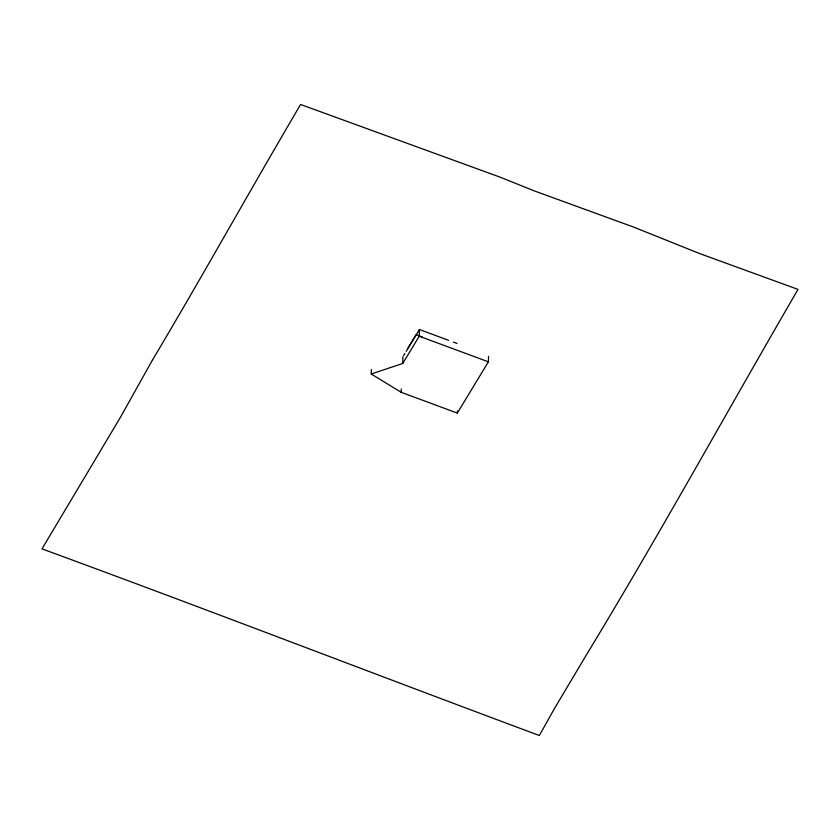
<?xml version="1.0" encoding="UTF-8"?>
<svg xmlns="http://www.w3.org/2000/svg" width="840" height="840" viewBox="0 0 840 840"><rect width="100%" height="100%" fill="white"/><g stroke="black" fill="none" stroke-linecap="round" stroke-linejoin="round"><path stroke-width="1.26" d="M488.534 356.244L488.387 361.82L457.328 413.091L401.216 392.312L371.238 374.01L371.354 369.548M401.216 392.312L401.3 388.962M371.238 374.01L402.738 363.457L402.917 356.758M402.738 363.457L419.244 336.221L419.423 329.522L448.529 340.305M457.328 413.091L457.38 410.855M407.915 348.159L415.748 335.223M403.578 355.667L404.922 353.451M406.214 351.309L419.423 329.522M453.39 342.101L457.023 343.445M416.262 334.73L422.195 336.924M419.244 336.221L488.387 361.82M152.376 360.181L120.498 417.175L42 548.877C208.268 609.84 373.411 673.712 539.343 735.514L554.316 708.771L586.499 654.717C659.547 534.418 727.325 411.075 798 289.401L699.5 253.512L634.011 227.231L534.261 190.88L500.105 177.166L300.605 104.486C250.572 189.357 202.85 275.562 152.376 360.181"/></g></svg>
